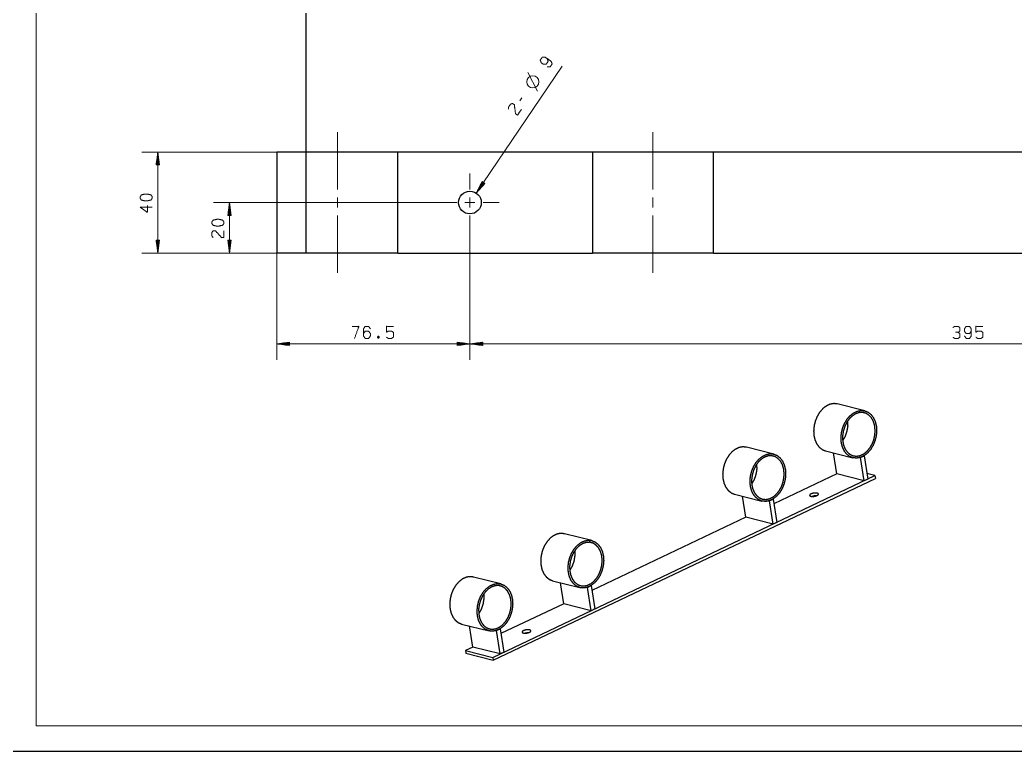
# Model space of a CAD drawing. Header units: millimetres. Extents: x 2210 to 79821, y -19430 to 2344.
# Drawn here: x 9322.1 to 9519.2, y 1492.8 to 1637.7 of the extents above; entities that cross this region are included whole.
import ezdxf

# ---------------------------------------------------------------- set-up
doc = ezdxf.new("R2010")
doc.units = ezdxf.units.MM
doc.layers.add('101', color=7, linetype='Continuous', true_color=0xffffff)

msp = doc.modelspace()

# ---------------------------------------------------------------- linework, layer by layer
for p, q in [((9378.69, 1671.23), (9378.69, 1591.53)), ((2209.78, 1492.82), (13049.16, 1492.82))]:
    msp.add_line(p, q)
at = {"layer": '101', "color": 133, "linetype": 'Continuous', "lineweight": 18}
for p, q in [((9325.31, 1784.82), (9325.31, 1497.82)), ((9325.31, 1497.82), (9715.31, 1497.82)), ((9300.31, 1492.82), (9720.31, 1492.82))]:
    msp.add_line(p, q, dxfattribs=at)
at = {"layer": '101', "color": 22, "linetype": 'Continuous', "lineweight": 18}
for p, q in [((9412.45, 1603.4), (9429.47, 1628.57)), ((9372.94, 1611.53), (9346.18, 1611.53)), ((9349.35, 1611.53), (9349.02, 1608.99)), ((9349.23, 1608.99), (9349.23, 1610.57)), ((9349.28, 1608.99), (9349.28, 1610.96)), ((9349.33, 1608.99), (9349.33, 1611.34)), ((9349.35, 1591.53), (9349.35, 1611.53)), ((9349.69, 1608.99), (9349.35, 1611.53)), ((9349.38, 1608.99), (9349.38, 1611.34)), ((9349.43, 1608.99), (9349.43, 1610.96)), ((9349.48, 1608.99), (9349.48, 1610.57)), ((9349.02, 1608.99), (9349.02, 1609.03)), ((9349.02, 1608.99), (9349.02, 1609.03)), ((9349.02, 1608.99), (9349.69, 1608.99)), ((9349.07, 1608.99), (9349.07, 1609.41)), ((9349.13, 1608.99), (9349.13, 1609.8)), ((9349.18, 1608.99), (9349.18, 1610.18)), ((9349.53, 1608.99), (9349.53, 1610.18)), ((9349.58, 1608.99), (9349.58, 1609.8)), ((9349.63, 1608.99), (9349.63, 1609.41)), ((9349.68, 1608.99), (9349.68, 1609.03)), ((9349.68, 1608.99), (9349.68, 1609.03)), ((9413.6, 1605.69), (9412.45, 1603.4)), ((9412.45, 1603.4), (9414.15, 1605.32)), ((9413.85, 1605.52), (9412.54, 1603.57)), ((9413.89, 1605.49), (9412.58, 1603.54)), ((9413.81, 1605.55), (9412.71, 1603.92)), ((9413.94, 1605.46), (9412.84, 1603.84)), ((9413.77, 1605.57), (9412.89, 1604.27)), ((9413.73, 1605.6), (9413.06, 1604.62)), ((9413.98, 1605.43), (9413.1, 1604.13)), ((9413.68, 1605.63), (9413.23, 1604.97)), ((9414.02, 1605.4), (9413.35, 1604.42)), ((9413.64, 1605.66), (9413.41, 1605.31)), ((9413.6, 1605.69), (9413.58, 1605.66)), ((9413.6, 1605.69), (9413.58, 1605.66)), ((9414.15, 1605.32), (9413.6, 1605.69)), ((9414.06, 1605.38), (9413.61, 1604.71)), ((9414.1, 1605.35), (9413.87, 1605)), ((9414.15, 1605.32), (9414.13, 1605.29)), ((9414.15, 1605.32), (9414.13, 1605.29)), ((9405.42, 1601.53), (9360.38, 1601.53)), ((9363.56, 1601.53), (9363.22, 1598.99)), ((9363.43, 1598.99), (9363.43, 1600.57)), ((9363.48, 1598.99), (9363.48, 1600.96)), ((9363.53, 1598.99), (9363.53, 1601.34)), ((9363.89, 1598.99), (9363.56, 1601.53)), ((9363.56, 1591.53), (9363.56, 1601.53)), ((9363.58, 1598.99), (9363.58, 1601.34)), ((9363.63, 1598.99), (9363.63, 1600.96)), ((9363.68, 1598.99), (9363.68, 1600.57)), ((9363.22, 1598.99), (9363.89, 1598.99)), ((9363.23, 1598.99), (9363.23, 1599.03)), ((9363.23, 1598.99), (9363.23, 1599.03)), ((9363.28, 1598.99), (9363.28, 1599.41)), ((9363.33, 1598.99), (9363.33, 1599.8)), ((9363.38, 1598.99), (9363.38, 1600.18)), ((9363.74, 1598.99), (9363.74, 1600.18)), ((9363.79, 1598.99), (9363.79, 1599.8)), ((9363.84, 1598.99), (9363.84, 1599.41)), ((9363.89, 1598.99), (9363.89, 1599.03)), ((9363.89, 1598.99), (9363.89, 1599.03)), ((9411.19, 1595.77), (9411.19, 1570.34)), ((9411.19, 1595.77), (9411.19, 1570.34)), ((9349.02, 1594.07), (9349.35, 1591.53)), ((9349.69, 1594.07), (9349.02, 1594.07)), ((9349.02, 1594.07), (9349.02, 1594.04)), ((9349.02, 1594.07), (9349.02, 1594.04)), ((9349.07, 1594.07), (9349.07, 1593.66)), ((9349.13, 1594.07), (9349.13, 1593.27)), ((9349.18, 1594.07), (9349.18, 1592.89)), ((9349.23, 1594.07), (9349.23, 1592.5)), ((9349.28, 1594.07), (9349.28, 1592.11)), ((9349.33, 1594.07), (9349.33, 1591.73)), ((9349.35, 1591.53), (9349.69, 1594.07)), ((9349.38, 1594.07), (9349.38, 1591.73)), ((9349.43, 1594.07), (9349.43, 1592.11)), ((9349.48, 1594.07), (9349.48, 1592.5)), ((9349.53, 1594.07), (9349.53, 1592.89)), ((9349.58, 1594.07), (9349.58, 1593.27)), ((9349.63, 1594.07), (9349.63, 1593.66)), ((9349.68, 1594.07), (9349.68, 1594.04)), ((9349.68, 1594.07), (9349.68, 1594.04)), ((9363.22, 1594.07), (9363.56, 1591.53)), ((9363.89, 1594.07), (9363.22, 1594.07)), ((9363.23, 1594.07), (9363.23, 1594.04)), ((9363.23, 1594.07), (9363.23, 1594.04)), ((9363.28, 1594.07), (9363.28, 1593.66)), ((9363.33, 1594.07), (9363.33, 1593.27)), ((9363.38, 1594.07), (9363.38, 1592.89)), ((9363.43, 1594.07), (9363.43, 1592.5)), ((9363.48, 1594.07), (9363.48, 1592.11)), ((9363.53, 1594.07), (9363.53, 1591.73)), ((9363.56, 1591.53), (9363.89, 1594.07)), ((9363.58, 1594.07), (9363.58, 1591.73)), ((9363.63, 1594.07), (9363.63, 1592.11)), ((9363.68, 1594.07), (9363.68, 1592.5)), ((9363.74, 1594.07), (9363.74, 1592.89)), ((9363.79, 1594.07), (9363.79, 1593.27)), ((9363.84, 1594.07), (9363.84, 1593.66)), ((9363.89, 1594.07), (9363.89, 1594.04)), ((9363.89, 1594.07), (9363.89, 1594.04)), ((9372.94, 1591.53), (9346.18, 1591.53)), ((9372.94, 1591.53), (9360.38, 1591.53)), ((9372.94, 1591.53), (9372.94, 1570.34)), ((9375.48, 1573.85), (9372.94, 1573.52)), ((9372.94, 1573.52), (9375.48, 1573.18)), ((9372.94, 1573.52), (9411.19, 1573.52)), ((9375.48, 1573.54), (9373.13, 1573.54)), ((9375.48, 1573.49), (9373.13, 1573.49)), ((9375.48, 1573.59), (9373.52, 1573.59)), ((9375.48, 1573.44), (9373.52, 1573.44)), ((9375.48, 1573.65), (9373.9, 1573.65)), ((9375.48, 1573.39), (9373.9, 1573.39)), ((9375.48, 1573.7), (9374.29, 1573.7)), ((9375.48, 1573.34), (9374.29, 1573.34)), ((9375.48, 1573.75), (9374.68, 1573.75)), ((9375.48, 1573.29), (9374.68, 1573.29)), ((9375.48, 1573.8), (9375.06, 1573.8)), ((9375.48, 1573.24), (9375.06, 1573.24)), ((9375.48, 1573.85), (9375.45, 1573.85)), ((9375.48, 1573.85), (9375.45, 1573.85)), ((9375.48, 1573.19), (9375.45, 1573.19)), ((9375.48, 1573.19), (9375.45, 1573.19)), ((9375.48, 1573.18), (9375.48, 1573.85)), ((9411.19, 1573.52), (9408.65, 1573.85)), ((9408.65, 1573.85), (9408.68, 1573.85)), ((9408.65, 1573.85), (9408.68, 1573.85)), ((9408.65, 1573.85), (9408.65, 1573.18)), ((9408.65, 1573.8), (9409.07, 1573.8)), ((9408.65, 1573.75), (9409.45, 1573.75)), ((9408.65, 1573.7), (9409.84, 1573.7)), ((9408.65, 1573.65), (9410.23, 1573.65)), ((9408.65, 1573.59), (9410.61, 1573.59)), ((9408.65, 1573.54), (9411, 1573.54)), ((9408.65, 1573.18), (9411.19, 1573.52)), ((9408.65, 1573.49), (9411, 1573.49)), ((9408.65, 1573.44), (9410.61, 1573.44)), ((9408.65, 1573.39), (9410.23, 1573.39)), ((9408.65, 1573.34), (9409.84, 1573.34)), ((9408.65, 1573.29), (9409.45, 1573.29)), ((9408.65, 1573.24), (9409.07, 1573.24)), ((9408.65, 1573.19), (9408.68, 1573.19)), ((9408.65, 1573.19), (9408.68, 1573.19)), ((9413.73, 1573.85), (9411.19, 1573.52)), ((9411.19, 1573.52), (9608.69, 1573.52)), ((9411.19, 1573.52), (9413.73, 1573.18)), ((9413.73, 1573.54), (9411.38, 1573.54)), ((9413.73, 1573.49), (9411.38, 1573.49)), ((9413.73, 1573.59), (9411.77, 1573.59)), ((9413.73, 1573.44), (9411.77, 1573.44)), ((9413.73, 1573.65), (9412.15, 1573.65)), ((9413.73, 1573.39), (9412.15, 1573.39)), ((9413.73, 1573.7), (9412.54, 1573.7)), ((9413.73, 1573.34), (9412.54, 1573.34)), ((9413.73, 1573.75), (9412.93, 1573.75)), ((9413.73, 1573.29), (9412.93, 1573.29)), ((9413.73, 1573.8), (9413.31, 1573.8)), ((9413.73, 1573.24), (9413.31, 1573.24)), ((9413.73, 1573.85), (9413.7, 1573.85)), ((9413.73, 1573.85), (9413.7, 1573.85)), ((9413.73, 1573.19), (9413.7, 1573.19)), ((9413.73, 1573.19), (9413.7, 1573.19)), ((9413.73, 1573.18), (9413.73, 1573.85))]:
    msp.add_line(p, q, dxfattribs=at)
at = {"layer": '101', "color": 72, "linetype": 'Continuous', "lineweight": 18}
for p, q in [((9424.58, 1623.58), (9422.68, 1627.28)), ((9421.47, 1622.25), (9421.09, 1621.69)), ((9392.98, 1575.06), (9393.14, 1574.64))]:
    msp.add_line(p, q, dxfattribs=at)
at = {"layer": '101', "color": 163, "linetype": 'Continuous', "lineweight": 25}
for p, q in [((9372.94, 1611.53), (9372.94, 1591.53)), ((9435.44, 1611.53), (9396.94, 1611.53)), ((9396.94, 1591.53), (9396.94, 1611.53)), ((9435.44, 1611.53), (9435.44, 1591.53)), ((9459.44, 1591.53), (9459.44, 1611.53)), ((9560.44, 1611.53), (9459.44, 1611.53)), ((9396.94, 1591.53), (9435.44, 1591.53)), ((9459.44, 1591.53), (9560.44, 1591.53)), ((9489.38, 1560.26), (9483.95, 1561.62)), ((9471.36, 1551.68), (9465.93, 1553.04)), ((9481.62, 1552.31), (9487.04, 1550.95)), ((9483.82, 1547.74), (9483.18, 1551.92)), ((9488.54, 1551), (9489.26, 1551.34)), ((9489.26, 1551.34), (9489.23, 1551.35)), ((9489.26, 1551.34), (9489.97, 1546.72)), ((9488.54, 1551), (9488.49, 1551.01)), ((9489.25, 1546.38), (9488.54, 1551)), ((9415.73, 1511.39), (9491.41, 1547.41)), ((9483.82, 1547.74), (9471.38, 1541.82)), ((9489.25, 1546.38), (9483.82, 1547.74)), ((9491.41, 1547.41), (9489.8, 1547.81)), ((9491.41, 1547.41), (9491.5, 1546.85)), ((9415.82, 1510.84), (9491.5, 1546.85)), ((9489.97, 1546.72), (9489.25, 1546.38)), ((9463.6, 1543.73), (9469.02, 1542.37)), ((9465.8, 1539.16), (9465.16, 1543.34)), ((9470.52, 1542.42), (9470.47, 1542.43)), ((9470.52, 1542.42), (9471.24, 1542.76)), ((9471.23, 1537.8), (9470.52, 1542.42)), ((9471.24, 1542.76), (9471.21, 1542.77)), ((9471.24, 1542.76), (9471.95, 1538.14)), ((9465.8, 1539.16), (9435.34, 1524.67)), ((9471.23, 1537.8), (9465.8, 1539.16)), ((9471.95, 1538.14), (9471.23, 1537.8)), ((9435.32, 1534.53), (9429.9, 1535.89)), ((9417.3, 1525.96), (9411.88, 1527.32)), ((9427.56, 1526.58), (9432.98, 1525.22)), ((9429.76, 1522.01), (9429.12, 1526.19)), ((9434.48, 1525.27), (9435.2, 1525.61)), ((9435.2, 1525.61), (9435.17, 1525.62)), ((9435.2, 1525.61), (9435.91, 1521)), ((9434.48, 1525.27), (9434.43, 1525.28)), ((9435.19, 1520.65), (9434.48, 1525.27)), ((9429.76, 1522.02), (9417.33, 1516.1)), ((9435.19, 1520.65), (9429.76, 1522.01)), ((9435.91, 1521), (9435.19, 1520.65)), ((9409.54, 1518.01), (9414.97, 1516.65)), ((9411.74, 1513.44), (9411.1, 1517.62)), ((9416.46, 1516.7), (9416.41, 1516.71)), ((9416.46, 1516.7), (9417.18, 1517.04)), ((9417.17, 1512.08), (9416.46, 1516.7)), ((9417.18, 1517.04), (9417.15, 1517.05)), ((9417.18, 1517.04), (9417.89, 1512.42)), ((9411.75, 1513.44), (9410.3, 1512.75)), ((9410.3, 1512.75), (9415.73, 1511.39)), ((9410.3, 1512.75), (9410.39, 1512.2)), ((9410.39, 1512.2), (9415.82, 1510.84)), ((9417.17, 1512.08), (9411.74, 1513.44)), ((9417.89, 1512.42), (9417.17, 1512.08)), ((9415.73, 1511.39), (9415.82, 1510.84))]:
    msp.add_line(p, q, dxfattribs=at)
at = {"layer": '101', "color": 151, "linetype": 'Continuous', "lineweight": 18}
for p, q in [((9411.19, 1604.13), (9411.19, 1607.3)), ((9384.94, 1602.54), (9384.94, 1600.53)), ((9411.19, 1600.53), (9411.19, 1602.54)), ((9447.44, 1602.54), (9447.44, 1600.53)), ((9408.6, 1601.53), (9405.42, 1601.53)), ((9410.19, 1601.53), (9412.19, 1601.53)), ((9413.78, 1601.53), (9416.96, 1601.53)), ((9411.19, 1598.94), (9411.19, 1595.77))]:
    msp.add_line(p, q, dxfattribs=at)
at = {"layer": '101', "color": 72, "linetype": 'Continuous', "lineweight": 18}
msp.add_circle((9423.64, 1625.46), 1.2, dxfattribs=at)
at = {"layer": '101', "color": 163, "linetype": 'Continuous', "lineweight": 25}
msp.add_circle((9411.19, 1601.53), 2.25, dxfattribs=at)
at = {"layer": '101', "color": 72, "linetype": 'Continuous', "lineweight": 18}
for points, knots in [([(9426.51, 1628.42), (9427.09, 1628.42), (9427.47, 1628.99), (9427.27, 1629.53), (9426.09, 1630.33), (9425.5, 1630.32), (9425.12, 1629.75), (9425.33, 1629.22), (9425.72, 1628.94), (9426.3, 1628.95), (9426.68, 1629.52), (9426.48, 1630.06)], [0, 0, 0.076856, 0.169524, 0.247728, 0.439297, 0.5175, 0.610169, 0.687024, 0.750924, 0.829127, 0.921796, 1, 1]), ([(9418.84, 1620.06), (9418.83, 1620.45), (9419.22, 1621.02), (9419.59, 1621.17), (9419.99, 1620.91), (9420.22, 1619.11), (9420.62, 1618.86), (9421.38, 1619.97)], [0, 0, 0.069691, 0.192977, 0.265273, 0.350226, 0.674739, 0.759752, 1, 1]), ([(9348.26, 1602.7), (9348.01, 1603.04), (9347.31, 1603.21), (9346.84, 1603.21), (9346.11, 1603.04), (9345.89, 1602.7), (9345.89, 1602.37), (9346.11, 1602.03), (9346.84, 1601.85), (9347.31, 1601.87), (9348.01, 1602.03), (9348.26, 1602.37), (9348.26, 1602.7)], [0, 0, 0.067525, 0.183971, 0.260584, 0.380943, 0.446141, 0.500306, 0.565504, 0.685863, 0.762528, 0.87831, 0.945835, 1, 1]), ([(9347.31, 1600.94), (9347.31, 1599.59), (9345.89, 1600.6), (9348.26, 1600.6)], [0, 0, 0.245869, 0.565295, 1, 1]), ([(9362.46, 1597.7), (9362.21, 1598.04), (9361.51, 1598.21), (9361.04, 1598.21), (9360.31, 1598.04), (9360.09, 1597.7), (9360.09, 1597.37), (9360.31, 1597.03), (9361.04, 1596.85), (9361.51, 1596.87), (9362.21, 1597.03), (9362.46, 1597.37), (9362.46, 1597.7)], [0, 0, 0.067526, 0.183971, 0.260584, 0.380943, 0.446142, 0.500306, 0.565505, 0.685864, 0.762529, 0.87831, 0.945835, 1, 1]), ([(9360.31, 1594.59), (9360.09, 1594.91), (9360.09, 1595.6), (9360.31, 1595.94), (9360.79, 1595.94), (9361.99, 1594.58), (9362.46, 1594.59), (9362.46, 1595.94)], [0, 0, 0.069693, 0.192978, 0.265274, 0.350228, 0.674741, 0.759753, 1, 1]), ([(9388.34, 1574.61), (9389.19, 1576.99), (9387.85, 1576.99)], [0, 0, 0.652471, 1, 1]), ([(9390.12, 1575.56), (9390.44, 1576.04), (9391.13, 1576.04), (9391.47, 1575.56), (9391.47, 1575.09), (9391.13, 1574.61), (9390.44, 1574.61), (9390.12, 1575.09), (9390.12, 1576.51), (9390.44, 1576.99), (9391.13, 1576.99), (9391.47, 1576.51)], [0, 0, 0.076963, 0.169762, 0.248074, 0.312018, 0.39033, 0.483129, 0.560092, 0.751926, 0.828889, 0.921688, 1, 1]), ([(9394.66, 1574.84), (9395, 1574.61), (9395.68, 1574.61), (9396.02, 1574.84), (9396.02, 1575.79), (9395.68, 1576.04), (9395, 1576.04), (9394.66, 1575.81), (9394.66, 1576.99), (9396.02, 1576.99)], [0, 0, 0.062228, 0.168343, 0.230571, 0.376816, 0.441265, 0.547381, 0.609609, 0.79049, 1, 1]), ([(9507.87, 1575.81), (9508.2, 1576.04), (9508.2, 1576.76), (9507.87, 1576.99), (9507.18, 1576.99), (9506.84, 1576.76)], [0, 0, 0.153872, 0.429851, 0.583723, 0.846122, 1, 1]), ([(9509.14, 1575.09), (9509.46, 1574.61), (9510.14, 1574.61), (9510.48, 1575.09), (9510.48, 1576.51), (9510.14, 1576.99), (9509.46, 1576.99), (9509.14, 1576.51), (9509.12, 1576.04), (9509.46, 1575.56), (9510.14, 1575.56), (9510.48, 1576.04)], [0, 0, 0.076857, 0.169525, 0.247729, 0.439296, 0.5175, 0.610168, 0.687024, 0.750924, 0.829128, 0.921796, 1, 1]), ([(9511.4, 1574.84), (9511.73, 1574.61), (9512.42, 1574.61), (9512.76, 1574.84), (9512.76, 1575.79), (9512.42, 1576.04), (9511.73, 1576.04), (9511.4, 1575.81), (9511.4, 1576.99), (9512.76, 1576.99)], [0, 0, 0.062227, 0.168342, 0.230571, 0.376816, 0.441267, 0.547382, 0.609609, 0.79049, 1, 1]), ([(9392.98, 1574.64), (9393.14, 1574.64), (9393.23, 1574.86), (9393.14, 1575.06), (9392.98, 1575.06), (9392.9, 1574.86), (9392.98, 1574.64), (9393.14, 1575.06)], [0, 0, 0.093979, 0.236784, 0.365955, 0.459934, 0.589107, 0.731915, 1, 1]), ([(9506.86, 1574.84), (9507.18, 1574.61), (9507.87, 1574.61), (9508.2, 1574.84), (9508.2, 1575.56), (9507.87, 1575.81), (9507.36, 1575.81)], [0, 0, 0.124124, 0.343692, 0.472448, 0.70338, 0.836733, 1, 1])]:
    msp.add_open_spline(points, degree=1, knots=knots, dxfattribs=at)
at = {"layer": '101', "color": 151, "linetype": 'Continuous', "lineweight": 18}
for points, knots in [([(9384.94, 1615.46), (9384.94, 1613.87), (9384.94, 1604.13)], [0, 0, 0.140063, 1, 1]), ([(9447.44, 1615.46), (9447.44, 1613.87), (9447.44, 1604.13)], [0, 0, 0.140063, 1, 1]), ([(9384.94, 1598.94), (9384.94, 1590.78), (9384.94, 1587.61)], [0, 0, 0.719874, 1, 1]), ([(9447.44, 1598.94), (9447.44, 1590.78), (9447.44, 1587.61)], [0, 0, 0.719874, 1, 1])]:
    msp.add_open_spline(points, degree=1, knots=knots, dxfattribs=at)
at = {"layer": '101', "color": 163, "linetype": 'Continuous', "lineweight": 25}
for points, knots in [([(9396.94, 1611.53), (9396.53, 1611.53), (9395.33, 1611.53), (9393.43, 1611.53), (9390.94, 1611.53), (9388.05, 1611.53), (9384.94, 1611.53), (9381.83, 1611.53), (9378.94, 1611.53), (9377.64, 1611.53), (9375.42, 1611.53), (9373.85, 1611.53), (9373.04, 1611.53), (9372.94, 1611.53)], [0, 0, 0.017037, 0.066987, 0.146447, 0.25, 0.37059, 0.5, 0.62941, 0.75, 0.804381, 0.896677, 0.96194, 0.995722, 1, 1]), ([(9459.44, 1611.53), (9459.03, 1611.53), (9457.83, 1611.53), (9456.96, 1611.53), (9454.75, 1611.53), (9452.03, 1611.53), (9449.01, 1611.53), (9445.87, 1611.53), (9442.85, 1611.53), (9440.14, 1611.53), (9437.92, 1611.53), (9436.35, 1611.53), (9435.54, 1611.53), (9435.44, 1611.53)], [0, 0, 0.017037, 0.066987, 0.103323, 0.195619, 0.308658, 0.434737, 0.565263, 0.691342, 0.804381, 0.896677, 0.96194, 0.995722, 1, 1]), ([(9396.94, 1591.53), (9396.53, 1591.53), (9395.33, 1591.53), (9393.43, 1591.53), (9390.94, 1591.53), (9388.05, 1591.53), (9384.94, 1591.53), (9381.83, 1591.53), (9378.94, 1591.53), (9377.64, 1591.53), (9375.42, 1591.53), (9373.85, 1591.53), (9373.04, 1591.53), (9372.94, 1591.53)], [0, 0, 0.017037, 0.066987, 0.146447, 0.25, 0.37059, 0.5, 0.62941, 0.75, 0.804381, 0.896677, 0.96194, 0.995722, 1, 1]), ([(9459.44, 1591.53), (9459.03, 1591.53), (9458.53, 1591.53), (9456.96, 1591.53), (9454.75, 1591.53), (9452.03, 1591.53), (9449.01, 1591.53), (9445.87, 1591.53), (9442.85, 1591.53), (9440.14, 1591.53), (9437.92, 1591.53), (9436.35, 1591.53), (9435.54, 1591.53), (9435.44, 1591.53)], [0, 0, 0.017037, 0.03806, 0.103323, 0.195619, 0.308658, 0.434737, 0.565263, 0.691342, 0.804381, 0.896677, 0.96194, 0.995722, 1, 1]), ([(9483.95, 1561.62), (9483.23, 1561.69), (9482.49, 1561.55), (9481.76, 1561.21), (9481.08, 1560.69), (9480.47, 1560), (9479.97, 1559.17), (9479.59, 1558.25), (9479.35, 1557.27), (9479.26, 1556.28), (9479.32, 1555.32)], [0, 0, 0.080506, 0.164201, 0.253425, 0.349253, 0.451514, 0.55904, 0.669964, 0.78201, 0.892774, 1, 1]), ([(9484.75, 1553.95), (9484.97, 1553.07), (9485.33, 1552.29), (9485.81, 1551.66), (9486.4, 1551.2), (9487.07, 1550.94), (9487.79, 1550.88), (9488.53, 1551.02), (9489.25, 1551.36), (9489.93, 1551.89), (9490.53, 1552.58), (9491.03, 1553.41), (9491.41, 1554.33), (9491.65, 1555.3), (9491.74, 1556.29), (9491.67, 1557.25), (9491.45, 1558.13), (9491.09, 1558.91), (9490.61, 1559.54), (9490.02, 1560), (9489.35, 1560.26), (9488.63, 1560.33), (9487.89, 1560.18), (9487.17, 1559.84), (9486.49, 1559.31), (9485.89, 1558.62), (9485.39, 1557.79), (9485.01, 1556.88), (9484.77, 1555.9), (9484.68, 1554.91), (9484.75, 1553.95)], [0, 0, 0.035105, 0.067987, 0.098613, 0.127375, 0.155091, 0.182859, 0.211761, 0.24258, 0.27567, 0.31096, 0.348044, 0.38628, 0.424891, 0.463054, 0.5, 0.535104, 0.567987, 0.598613, 0.627375, 0.655091, 0.682859, 0.711761, 0.74258, 0.77567, 0.810959, 0.848044, 0.88628, 0.924891, 0.963054, 1, 1]), ([(9487.58, 1559.67), (9488.28, 1559.9), (9488.97, 1559.92), (9489.63, 1559.75), (9490.22, 1559.38), (9490.72, 1558.84), (9491.1, 1558.14), (9491.34, 1557.33), (9491.44, 1556.43), (9491.39, 1555.5), (9491.19, 1554.57), (9490.85, 1553.69), (9490.38, 1552.9), (9489.82, 1552.23), (9489.18, 1551.72), (9488.49, 1551.4), (9487.79, 1551.27), (9487.11, 1551.34), (9486.49, 1551.61), (9485.94, 1552.07), (9485.5, 1552.69), (9485.18, 1553.45), (9485.01, 1554.31), (9484.99, 1555.23), (9485.12, 1556.17), (9485.39, 1557.08), (9485.79, 1557.92), (9486.31, 1558.66), (9486.92, 1559.25), (9487.58, 1559.67)], [0, 0, 0.030781, 0.059907, 0.088457, 0.117679, 0.148627, 0.181903, 0.21761, 0.255422, 0.294703, 0.334625, 0.374283, 0.412803, 0.449455, 0.483768, 0.51565, 0.545492, 0.574175, 0.602909, 0.632887, 0.664956, 0.699464, 0.736287, 0.774927, 0.814639, 0.854543, 0.893735, 0.931399, 0.966919, 1, 1]), ([(9485.99, 1558.23), (9486, 1557.22), (9485.83, 1556.2), (9485.5, 1555.22), (9485.01, 1554.33)], [0, 0, 0.246609, 0.500004, 0.753399, 1, 1]), ([(9479.32, 1555.32), (9479.54, 1554.44), (9479.89, 1553.67), (9480.37, 1553.04), (9480.96, 1552.58), (9481.62, 1552.31)], [0, 0, 0.226176, 0.43818, 0.63576, 0.82133, 1, 1]), ([(9465.93, 1553.04), (9465.21, 1553.12), (9464.47, 1552.98), (9463.75, 1552.64), (9463.06, 1552.11), (9462.46, 1551.42), (9461.95, 1550.6), (9461.57, 1549.68), (9461.33, 1548.7), (9461.24, 1547.7), (9461.31, 1546.74)], [0, 0, 0.080506, 0.1642, 0.253424, 0.349252, 0.451513, 0.55904, 0.669964, 0.78201, 0.892774, 1, 1]), ([(9466.73, 1545.38), (9466.95, 1544.49), (9467.31, 1543.72), (9467.8, 1543.09), (9468.39, 1542.63), (9469.05, 1542.36), (9469.77, 1542.3), (9470.51, 1542.44), (9471.23, 1542.79), (9471.91, 1543.32), (9472.51, 1544.01), (9473.02, 1544.83), (9473.39, 1545.75), (9473.63, 1546.73), (9473.72, 1547.71), (9473.65, 1548.67), (9473.43, 1549.56), (9473.07, 1550.33), (9472.59, 1550.96), (9472, 1551.42), (9471.33, 1551.69), (9470.61, 1551.75), (9469.87, 1551.61), (9469.15, 1551.26), (9468.47, 1550.73), (9467.87, 1550.04), (9467.37, 1549.22), (9466.99, 1548.3), (9466.75, 1547.33), (9466.67, 1546.34), (9466.73, 1545.38)], [0, 0, 0.035104, 0.067987, 0.098613, 0.127375, 0.155091, 0.182859, 0.21176, 0.24258, 0.27567, 0.31096, 0.348044, 0.38628, 0.424891, 0.463054, 0.5, 0.535104, 0.567987, 0.598613, 0.627375, 0.655091, 0.682859, 0.71176, 0.74258, 0.77567, 0.81096, 0.848044, 0.88628, 0.924891, 0.963054, 1, 1]), ([(9469.56, 1551.09), (9470.26, 1551.32), (9470.95, 1551.35), (9471.61, 1551.18), (9472.2, 1550.81), (9472.7, 1550.26), (9473.08, 1549.57), (9473.32, 1548.75), (9473.42, 1547.86), (9473.37, 1546.92), (9473.17, 1545.99), (9472.83, 1545.11), (9472.36, 1544.32), (9471.8, 1543.66), (9471.16, 1543.15), (9470.47, 1542.82), (9469.77, 1542.69), (9469.09, 1542.77), (9468.47, 1543.04), (9467.92, 1543.5), (9467.48, 1544.12), (9467.16, 1544.88), (9466.99, 1545.74), (9466.97, 1546.66), (9467.1, 1547.6), (9467.37, 1548.51), (9467.77, 1549.35), (9468.29, 1550.08), (9468.9, 1550.67), (9469.56, 1551.09)], [0, 0, 0.030781, 0.059907, 0.088456, 0.117679, 0.148627, 0.181903, 0.21761, 0.255421, 0.294702, 0.334624, 0.374283, 0.412803, 0.449454, 0.483767, 0.51565, 0.545492, 0.574175, 0.602909, 0.632887, 0.664956, 0.699464, 0.736286, 0.774927, 0.814639, 0.854543, 0.893735, 0.931399, 0.966919, 1, 1]), ([(9467.97, 1549.66), (9467.98, 1548.65), (9467.82, 1547.62), (9467.48, 1546.64), (9466.99, 1545.76)], [0, 0, 0.246609, 0.500004, 0.753398, 1, 1]), ([(9461.31, 1546.74), (9461.52, 1545.86), (9461.88, 1545.09), (9462.35, 1544.47), (9462.94, 1544), (9463.6, 1543.73)], [0, 0, 0.226176, 0.438182, 0.635762, 0.821332, 1, 1]), ([(9479.98, 1543.94), (9480.19, 1543.83), (9480.2, 1543.68), (9480.01, 1543.51), (9479.67, 1543.38), (9479.25, 1543.3), (9478.84, 1543.29), (9478.55, 1543.36), (9478.44, 1543.5), (9478.53, 1543.66), (9478.8, 1543.82), (9479.19, 1543.93), (9479.62, 1543.97), (9479.98, 1543.94)], [0, 0, 0.058554, 0.096784, 0.158734, 0.250952, 0.357864, 0.458303, 0.533381, 0.577221, 0.623621, 0.701915, 0.803978, 0.910333, 1, 1]), ([(9479.8, 1543.42), (9479.36, 1543.39), (9478.94, 1543.28)], [0, 0, 0.5, 1, 1]), ([(9429.9, 1535.89), (9429.17, 1535.97), (9428.43, 1535.83), (9427.71, 1535.49), (9427.02, 1534.96), (9426.42, 1534.27), (9425.91, 1533.45), (9425.53, 1532.53), (9425.29, 1531.55), (9425.2, 1530.56), (9425.27, 1529.59)], [0, 0, 0.080506, 0.1642, 0.253424, 0.349252, 0.451513, 0.559039, 0.669964, 0.782009, 0.892774, 1, 1]), ([(9430.69, 1528.23), (9430.91, 1527.34), (9431.27, 1526.57), (9431.76, 1525.94), (9432.35, 1525.48), (9433.02, 1525.21), (9433.74, 1525.15), (9434.47, 1525.3), (9435.2, 1525.64), (9435.87, 1526.17), (9436.48, 1526.86), (9436.98, 1527.68), (9437.35, 1528.6), (9437.59, 1529.58), (9437.68, 1530.57), (9437.61, 1531.52), (9437.4, 1532.41), (9437.04, 1533.18), (9436.55, 1533.82), (9435.96, 1534.27), (9435.29, 1534.54), (9434.57, 1534.6), (9433.83, 1534.46), (9433.11, 1534.11), (9432.43, 1533.59), (9431.83, 1532.89), (9431.33, 1532.07), (9430.95, 1531.15), (9430.71, 1530.18), (9430.63, 1529.19), (9430.69, 1528.23)], [0, 0, 0.035104, 0.067987, 0.098613, 0.127375, 0.155091, 0.182859, 0.21176, 0.24258, 0.27567, 0.31096, 0.348044, 0.38628, 0.42489, 0.463054, 0.5, 0.535104, 0.567987, 0.598613, 0.627375, 0.655091, 0.682858, 0.71176, 0.74258, 0.77567, 0.81096, 0.848044, 0.88628, 0.92489, 0.963054, 1, 1]), ([(9433.53, 1533.94), (9434.22, 1534.17), (9434.92, 1534.2), (9435.57, 1534.03), (9436.16, 1533.66), (9436.66, 1533.11), (9437.04, 1532.42), (9437.29, 1531.6), (9437.38, 1530.71), (9437.33, 1529.77), (9437.13, 1528.85), (9436.79, 1527.96), (9436.33, 1527.17), (9435.76, 1526.51), (9435.12, 1526), (9434.43, 1525.67), (9433.74, 1525.54), (9433.06, 1525.62), (9432.43, 1525.89), (9431.88, 1526.35), (9431.44, 1526.97), (9431.13, 1527.73), (9430.95, 1528.59), (9430.93, 1529.51), (9431.06, 1530.45), (9431.33, 1531.36), (9431.73, 1532.2), (9432.25, 1532.93), (9432.86, 1533.52), (9433.53, 1533.94)], [0, 0, 0.030782, 0.059907, 0.088456, 0.117679, 0.148627, 0.181903, 0.21761, 0.255422, 0.294702, 0.334625, 0.374283, 0.412803, 0.449455, 0.483767, 0.51565, 0.545492, 0.574175, 0.602909, 0.632887, 0.664956, 0.699464, 0.736287, 0.774927, 0.814639, 0.854543, 0.893735, 0.931399, 0.966919, 1, 1]), ([(9431.93, 1532.51), (9431.94, 1531.5), (9431.78, 1530.47), (9431.44, 1529.49), (9430.95, 1528.61)], [0, 0, 0.246608, 0.500004, 0.753398, 1, 1]), ([(9425.27, 1529.59), (9425.48, 1528.71), (9425.84, 1527.94), (9426.32, 1527.32), (9426.9, 1526.86), (9427.56, 1526.58)], [0, 0, 0.226176, 0.438181, 0.635762, 0.821332, 1, 1]), ([(9411.88, 1527.32), (9411.16, 1527.39), (9410.42, 1527.26), (9409.69, 1526.92), (9409.01, 1526.39), (9408.4, 1525.7), (9407.89, 1524.87), (9407.51, 1523.95), (9407.27, 1522.97), (9407.18, 1521.98), (9407.25, 1521.02)], [0, 0, 0.080505, 0.1642, 0.253424, 0.349252, 0.451513, 0.55904, 0.669964, 0.78201, 0.892774, 1, 1]), ([(9412.67, 1519.66), (9412.89, 1518.77), (9413.25, 1517.99), (9413.74, 1517.36), (9414.33, 1516.91), (9415, 1516.64), (9415.72, 1516.58), (9416.45, 1516.72), (9417.18, 1517.06), (9417.85, 1517.59), (9418.46, 1518.29), (9418.96, 1519.11), (9419.34, 1520.03), (9419.57, 1521), (9419.66, 1521.99), (9419.59, 1522.95), (9419.38, 1523.83), (9419.02, 1524.61), (9418.53, 1525.24), (9417.94, 1525.7), (9417.27, 1525.97), (9416.55, 1526.03), (9415.82, 1525.88), (9415.09, 1525.54), (9414.41, 1525.01), (9413.81, 1524.32), (9413.31, 1523.5), (9412.93, 1522.58), (9412.7, 1521.6), (9412.61, 1520.61), (9412.67, 1519.66)], [0, 0, 0.035104, 0.067987, 0.098613, 0.127375, 0.155091, 0.182859, 0.21176, 0.24258, 0.27567, 0.31096, 0.348044, 0.38628, 0.42489, 0.463054, 0.5, 0.535104, 0.567987, 0.598613, 0.627375, 0.655091, 0.682859, 0.71176, 0.74258, 0.77567, 0.81096, 0.848044, 0.88628, 0.92489, 0.963054, 1, 1]), ([(9415.51, 1525.37), (9416.2, 1525.6), (9416.9, 1525.63), (9417.55, 1525.45), (9418.15, 1525.08), (9418.64, 1524.54), (9419.02, 1523.84), (9419.27, 1523.03), (9419.37, 1522.13), (9419.31, 1521.2), (9419.11, 1520.27), (9418.77, 1519.39), (9418.31, 1518.6), (9417.74, 1517.93), (9417.1, 1517.42), (9416.42, 1517.1), (9415.72, 1516.97), (9415.04, 1517.04), (9414.41, 1517.31), (9413.86, 1517.77), (9413.42, 1518.4), (9413.11, 1519.16), (9412.93, 1520.02), (9412.91, 1520.94), (9413.04, 1521.87), (9413.31, 1522.78), (9413.72, 1523.63), (9414.23, 1524.36), (9414.84, 1524.95), (9415.51, 1525.37)], [0, 0, 0.030781, 0.059907, 0.088456, 0.117679, 0.148627, 0.181903, 0.21761, 0.255422, 0.294702, 0.334625, 0.374283, 0.412803, 0.449454, 0.483767, 0.51565, 0.545491, 0.574175, 0.602909, 0.632887, 0.664956, 0.699464, 0.736286, 0.774927, 0.814639, 0.854543, 0.893735, 0.931399, 0.966919, 1, 1]), ([(9413.91, 1523.93), (9413.92, 1522.92), (9413.76, 1521.9), (9413.42, 1520.92), (9412.93, 1520.03)], [0, 0, 0.246609, 0.500004, 0.753398, 1, 1]), ([(9407.25, 1521.02), (9407.46, 1520.14), (9407.82, 1519.37), (9408.3, 1518.74), (9408.88, 1518.28), (9409.54, 1518.01)], [0, 0, 0.226176, 0.43818, 0.63576, 0.82133, 1, 1]), ([(9423.03, 1516.84), (9423.24, 1516.73), (9423.26, 1516.58), (9423.07, 1516.42), (9422.73, 1516.28), (9422.31, 1516.2), (9421.9, 1516.2), (9421.61, 1516.27), (9421.5, 1516.4), (9421.59, 1516.57), (9421.86, 1516.72), (9422.25, 1516.83), (9422.68, 1516.88), (9423.03, 1516.84)], [0, 0, 0.058554, 0.096784, 0.158733, 0.250952, 0.357867, 0.458304, 0.53338, 0.57722, 0.623619, 0.701913, 0.803979, 0.910335, 1, 1]), ([(9422, 1516.19), (9422.42, 1516.29), (9422.86, 1516.32)], [0, 0, 0.500006, 1, 1])]:
    msp.add_open_spline(points, degree=1, knots=knots, dxfattribs=at)

doc.saveas('drawing.dxf')
